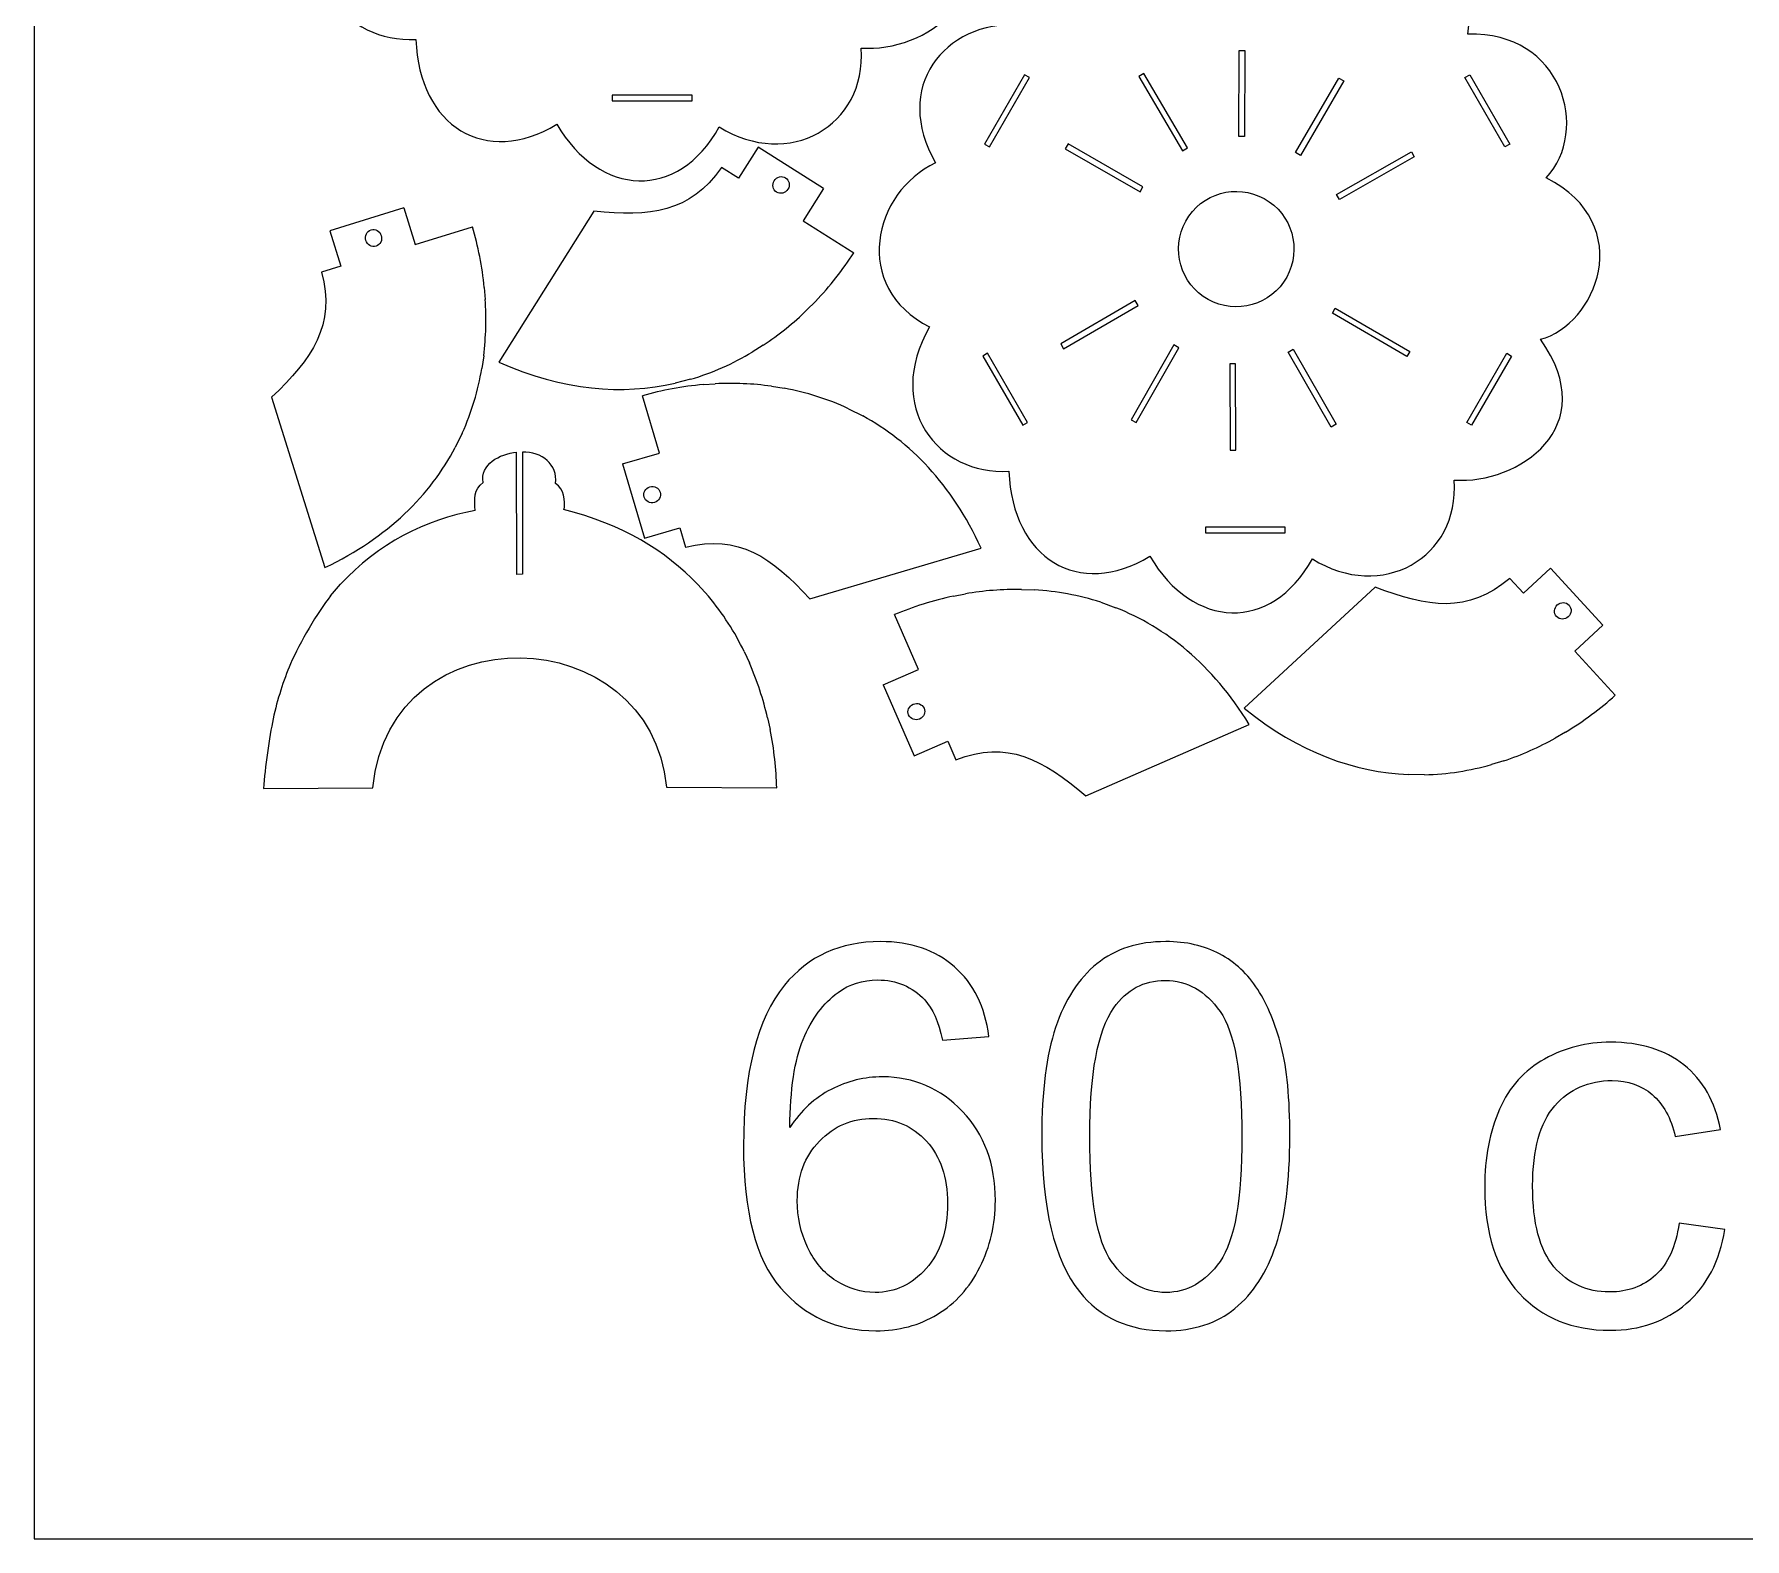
# Model space of a CAD drawing. Header units: millimetres. Extents: x -872 to 869, y -2161 to 2179.
# Drawn here: x -872 to -124, y 1113 to 1771 of the extents above; entities that cross this region are included whole.
import ezdxf

# ---------------------------------------------------------------- set-up
doc = ezdxf.new("R2010")
doc.units = ezdxf.units.MM
doc.header["$MEASUREMENT"] = 0
doc.layers.add('Layer 1', color=7, linetype='Continuous')

msp = doc.modelspace()

# ---------------------------------------------------------------- linework, layer by layer
at = {"layer": 'Layer 1', "color": 250, "lineweight": 18}
msp.add_lwpolyline([(-872.4922, 1112.7839), (685.3746, 1112.7839), (685.3746, 2178.9405), (-872.4922, 2178.9405), (-872.4922, 1112.7839)], close=True, dxfattribs=at)
at = {"layer": 'Layer 1', "color": 240, "lineweight": 13}
for points, knots in [([(-504.6566, 1960.2996), (-463.191, 1961.7059), (-450.9378, 1918.1851), (-470.2688, 1897.5082), (-470.2688, 1897.5082), (-429.9522, 1876.7682), (-448.8539, 1832.8735), (-472.7743, 1826.8217), (-472.7743, 1826.8217), (-445.371, 1788.2449), (-482.4711, 1763.3928), (-510.5563, 1765.183), (-510.5563, 1765.183), (-508.1959, 1730.9808), (-542.3519, 1711.7895), (-572.6352, 1730.7028), (-572.6352, 1730.7028), (-590.6705, 1698.2476), (-624.9814, 1699.8976), (-643.755, 1731.8501), (-643.755, 1731.8501), (-674.8536, 1713.1008), (-704.0176, 1730.7453), (-705.4317, 1769.0235), (-705.4317, 1769.0235), (-736.4352, 1767.2064), (-760.2244, 1797.1349), (-740.2064, 1832.2301), (-740.2064, 1832.2301), (-774.4473, 1849.663), (-764.9768, 1891.1982), (-737.5873, 1903.985), (-737.5873, 1903.985), (-756.4603, 1936.9483), (-734.2928, 1965.9206), (-700.6498, 1964.6085), (-700.6498, 1964.6085), (-702.071, 1998.9966), (-666.7469, 2024.0052), (-637.3856, 2000.715), (-637.3856, 2000.715), (-617.0702, 2034.1922), (-577.4238, 2028.3136), (-565.6865, 1998.5087), (-565.6865, 1998.5087), (-530.3936, 2022.1354), (-499.3579, 1988.7952), (-504.6566, 1960.2996)], [0, 0, 0, 0, 0.07692308, 0.07692308, 0.07692308, 0.07692308, 0.15384615, 0.15384615, 0.15384615, 0.15384615, 0.23076923, 0.23076923, 0.23076923, 0.23076923, 0.30769231, 0.30769231, 0.30769231, 0.30769231, 0.38461538, 0.38461538, 0.38461538, 0.38461538, 0.46153846, 0.46153846, 0.46153846, 0.46153846, 0.53846154, 0.53846154, 0.53846154, 0.53846154, 0.61538462, 0.61538462, 0.61538462, 0.61538462, 0.69230769, 0.69230769, 0.69230769, 0.69230769, 0.76923077, 0.76923077, 0.76923077, 0.76923077, 0.84615385, 0.84615385, 0.84615385, 0.84615385, 1, 1, 1, 1]), ([(-245.0933, 1771.2394), (-203.6277, 1772.6457), (-191.3745, 1729.1249), (-210.7055, 1708.448), (-210.7055, 1708.448), (-170.3889, 1687.708), (-189.2906, 1643.8133), (-213.211, 1637.7615), (-213.211, 1637.7615), (-185.8077, 1599.1847), (-222.9078, 1574.3326), (-250.993, 1576.1228), (-250.993, 1576.1228), (-248.6326, 1541.9206), (-282.7886, 1522.7293), (-313.0719, 1541.6426), (-313.0719, 1541.6426), (-331.1072, 1509.1874), (-365.4181, 1510.8374), (-384.1917, 1542.7899), (-384.1917, 1542.7899), (-415.2903, 1524.0406), (-444.4543, 1541.6851), (-445.8684, 1579.9633), (-445.8684, 1579.9633), (-476.8719, 1578.1462), (-500.6611, 1608.0747), (-480.6431, 1643.1699), (-480.6431, 1643.1699), (-514.884, 1660.6028), (-505.4135, 1702.138), (-478.024, 1714.9248), (-478.024, 1714.9248), (-496.897, 1747.8881), (-474.7295, 1776.8604), (-441.0865, 1775.5483), (-441.0865, 1775.5483), (-442.5077, 1809.9364), (-407.1836, 1834.945), (-377.8223, 1811.6548), (-377.8223, 1811.6548), (-357.5069, 1845.132), (-317.8605, 1839.2534), (-306.1232, 1809.4485), (-306.1232, 1809.4485), (-270.8303, 1833.0752), (-239.7946, 1799.735), (-245.0933, 1771.2394)], [0, 0, 0, 0, 0.07692308, 0.07692308, 0.07692308, 0.07692308, 0.15384615, 0.15384615, 0.15384615, 0.15384615, 0.23076923, 0.23076923, 0.23076923, 0.23076923, 0.30769231, 0.30769231, 0.30769231, 0.30769231, 0.38461538, 0.38461538, 0.38461538, 0.38461538, 0.46153846, 0.46153846, 0.46153846, 0.46153846, 0.53846154, 0.53846154, 0.53846154, 0.53846154, 0.61538462, 0.61538462, 0.61538462, 0.61538462, 0.69230769, 0.69230769, 0.69230769, 0.69230769, 0.76923077, 0.76923077, 0.76923077, 0.76923077, 0.84615385, 0.84615385, 0.84615385, 0.84615385, 1, 1, 1, 1]), ([(-345.2803, 1726.4911), (-345.2803, 1726.4911), (-342.7639, 1726.48), (-342.7639, 1726.48), (-342.7639, 1726.48), (-342.7639, 1726.48), (-342.5803, 1764.2032), (-342.5803, 1764.2032), (-342.5803, 1764.2032), (-342.5803, 1764.2032), (-345.0964, 1764.2133), (-345.0964, 1764.2133), (-345.0964, 1764.2133), (-345.0964, 1764.2133), (-345.2803, 1726.4911), (-345.2803, 1726.4911)], [0, 0, 0, 0, 0.2, 0.2, 0.2, 0.2, 0.4, 0.4, 0.4, 0.4, 0.6, 0.6, 0.6, 0.6, 1, 1, 1, 1]), ([(-436.9077, 1752.2598), (-436.9077, 1752.2598), (-454.3993, 1721.9613), (-454.3993, 1721.9613), (-454.3993, 1721.9613), (-454.3993, 1721.9613), (-456.5629, 1723.2105), (-456.5629, 1723.2105), (-456.5629, 1723.2105), (-456.5629, 1723.2105), (-439.0721, 1753.5084), (-439.0721, 1753.5084), (-439.0721, 1753.5084), (-439.0721, 1753.5084), (-436.9077, 1752.2598), (-436.9077, 1752.2598)], [0, 0, 0, 0, 0.2, 0.2, 0.2, 0.2, 0.4, 0.4, 0.4, 0.4, 0.6, 0.6, 0.6, 0.6, 1, 1, 1, 1]), ([(-367.7677, 1721.4981), (-367.7677, 1721.4981), (-369.9414, 1720.2303), (-369.9414, 1720.2303), (-369.9414, 1720.2303), (-369.9414, 1720.2303), (-388.962, 1752.8077), (-388.962, 1752.8077), (-388.962, 1752.8077), (-388.962, 1752.8077), (-386.788, 1754.0745), (-386.788, 1754.0745), (-386.788, 1754.0745), (-386.788, 1754.0745), (-367.7677, 1721.4981), (-367.7677, 1721.4981)], [0, 0, 0, 0, 0.2, 0.2, 0.2, 0.2, 0.4, 0.4, 0.4, 0.4, 0.6, 0.6, 0.6, 0.6, 1, 1, 1, 1]), ([(-320.4885, 1719.5169), (-320.4885, 1719.5169), (-318.3148, 1718.2491), (-318.3148, 1718.2491), (-318.3148, 1718.2491), (-318.3148, 1718.2491), (-299.2942, 1750.8266), (-299.2942, 1750.8266), (-299.2942, 1750.8266), (-299.2942, 1750.8266), (-301.4681, 1752.0933), (-301.4681, 1752.0933), (-301.4681, 1752.0933), (-301.4681, 1752.0933), (-320.4885, 1719.5169), (-320.4885, 1719.5169)], [0, 0, 0, 0, 0.2, 0.2, 0.2, 0.2, 0.4, 0.4, 0.4, 0.4, 0.6, 0.6, 0.6, 0.6, 1, 1, 1, 1]), ([(-246.3244, 1752.2598), (-246.3244, 1752.2598), (-228.8328, 1721.9614), (-228.8328, 1721.9614), (-228.8328, 1721.9614), (-228.8328, 1721.9614), (-226.6693, 1723.2105), (-226.6693, 1723.2105), (-226.6693, 1723.2105), (-226.6693, 1723.2105), (-244.16, 1753.5085), (-244.16, 1753.5085), (-244.16, 1753.5085), (-244.16, 1753.5085), (-246.3244, 1752.2598), (-246.3244, 1752.2598)], [0, 0, 0, 0, 0.2, 0.2, 0.2, 0.2, 0.4, 0.4, 0.4, 0.4, 0.6, 0.6, 0.6, 0.6, 1, 1, 1, 1]), ([(-619.4652, 1744.5981), (-619.4652, 1744.5981), (-584.4802, 1744.5992), (-584.4802, 1744.5992), (-584.4802, 1744.5992), (-584.4802, 1744.5992), (-584.4802, 1742.1009), (-584.4802, 1742.1009), (-584.4802, 1742.1009), (-584.4802, 1742.1009), (-619.4644, 1742.0993), (-619.4644, 1742.0993), (-619.4644, 1742.0993), (-619.4644, 1742.0993), (-619.4652, 1744.5981), (-619.4652, 1744.5981)], [0, 0, 0, 0, 0.2, 0.2, 0.2, 0.2, 0.4, 0.4, 0.4, 0.4, 0.6, 0.6, 0.6, 0.6, 1, 1, 1, 1]), ([(-302.5053, 1701.0812), (-302.5053, 1701.0812), (-301.2567, 1698.8964), (-301.2567, 1698.8964), (-301.2567, 1698.8964), (-301.2567, 1698.8964), (-268.4956, 1717.599), (-268.4956, 1717.599), (-268.4956, 1717.599), (-268.4956, 1717.599), (-269.7449, 1719.783), (-269.7449, 1719.783), (-269.7449, 1719.783), (-269.7449, 1719.783), (-302.5053, 1701.0812), (-302.5053, 1701.0812)], [0, 0, 0, 0, 0.2, 0.2, 0.2, 0.2, 0.4, 0.4, 0.4, 0.4, 0.6, 0.6, 0.6, 0.6, 1, 1, 1, 1]), ([(-334.133, 1699.3144), (-346.3309, 1706.09), (-361.7109, 1701.6959), (-368.4872, 1689.4979), (-368.4872, 1689.4979), (-375.2621, 1677.3008), (-370.868, 1661.9205), (-358.6706, 1655.145), (-358.6706, 1655.145), (-346.4733, 1648.3686), (-331.0935, 1652.7639), (-324.3176, 1664.9608), (-324.3176, 1664.9608), (-317.5409, 1677.1578), (-321.9363, 1692.5391), (-334.133, 1699.3144)], [0, 0, 0, 0, 0.2, 0.2, 0.2, 0.2, 0.4, 0.4, 0.4, 0.4, 0.6, 0.6, 0.6, 0.6, 1, 1, 1, 1]), ([(-390.6416, 1654.7409), (-390.6416, 1654.7409), (-389.3738, 1652.5672), (-389.3738, 1652.5672), (-389.3738, 1652.5672), (-389.3738, 1652.5672), (-421.9512, 1633.5466), (-421.9512, 1633.5466), (-421.9512, 1633.5466), (-421.9512, 1633.5466), (-423.218, 1635.7206), (-423.218, 1635.7206), (-423.218, 1635.7206), (-423.218, 1635.7206), (-390.6416, 1654.7409), (-390.6416, 1654.7409)], [0, 0, 0, 0, 0.2, 0.2, 0.2, 0.2, 0.4, 0.4, 0.4, 0.4, 0.6, 0.6, 0.6, 0.6, 1, 1, 1, 1]), ([(-303.0488, 1651.378), (-303.0488, 1651.378), (-304.3166, 1649.2043), (-304.3166, 1649.2043), (-304.3166, 1649.2043), (-304.3166, 1649.2043), (-271.7392, 1630.1837), (-271.7392, 1630.1837), (-271.7392, 1630.1837), (-271.7392, 1630.1837), (-270.4724, 1632.3576), (-270.4724, 1632.3576), (-270.4724, 1632.3576), (-270.4724, 1632.3576), (-303.0488, 1651.378), (-303.0488, 1651.378)], [0, 0, 0, 0, 0.2, 0.2, 0.2, 0.2, 0.4, 0.4, 0.4, 0.4, 0.6, 0.6, 0.6, 0.6, 1, 1, 1, 1]), ([(-373.6466, 1635.3169), (-373.6466, 1635.3169), (-371.4618, 1634.0683), (-371.4618, 1634.0683), (-371.4618, 1634.0683), (-371.4618, 1634.0683), (-390.1644, 1601.3073), (-390.1644, 1601.3073), (-390.1644, 1601.3073), (-390.1644, 1601.3073), (-392.3485, 1602.5566), (-392.3485, 1602.5566), (-392.3485, 1602.5566), (-392.3485, 1602.5566), (-373.6466, 1635.3169), (-373.6466, 1635.3169)], [0, 0, 0, 0, 0.2, 0.2, 0.2, 0.2, 0.4, 0.4, 0.4, 0.4, 0.6, 0.6, 0.6, 0.6, 1, 1, 1, 1]), ([(-321.4274, 1633.3618), (-321.4274, 1633.3618), (-323.6122, 1632.1132), (-323.6122, 1632.1132), (-323.6122, 1632.1132), (-323.6122, 1632.1132), (-304.9096, 1599.3521), (-304.9096, 1599.3521), (-304.9096, 1599.3521), (-304.9096, 1599.3521), (-302.7256, 1600.6014), (-302.7256, 1600.6014), (-302.7256, 1600.6014), (-302.7256, 1600.6014), (-321.4274, 1633.3618), (-321.4274, 1633.3618)], [0, 0, 0, 0, 0.2, 0.2, 0.2, 0.2, 0.4, 0.4, 0.4, 0.4, 0.6, 0.6, 0.6, 0.6, 1, 1, 1, 1]), ([(-455.1935, 1631.6692), (-455.1935, 1631.6692), (-437.7001, 1601.3718), (-437.7001, 1601.3718), (-437.7001, 1601.3718), (-437.7001, 1601.3718), (-439.8637, 1600.1227), (-439.8637, 1600.1227), (-439.8637, 1600.1227), (-439.8637, 1600.1227), (-457.3571, 1630.4191), (-457.3571, 1630.4191), (-457.3571, 1630.4191), (-457.3571, 1630.4191), (-455.1935, 1631.6692), (-455.1935, 1631.6692)], [0, 0, 0, 0, 0.2, 0.2, 0.2, 0.2, 0.4, 0.4, 0.4, 0.4, 0.6, 0.6, 0.6, 0.6, 1, 1, 1, 1]), ([(-349.2166, 1626.9927), (-349.2166, 1626.9927), (-346.7002, 1627.0038), (-346.7002, 1627.0038), (-346.7002, 1627.0038), (-346.7002, 1627.0038), (-346.5166, 1589.2806), (-346.5166, 1589.2806), (-346.5166, 1589.2806), (-346.5166, 1589.2806), (-349.0327, 1589.2705), (-349.0327, 1589.2705), (-349.0327, 1589.2705), (-349.0327, 1589.2705), (-349.2166, 1626.9927), (-349.2166, 1626.9927)], [0, 0, 0, 0, 0.2, 0.2, 0.2, 0.2, 0.4, 0.4, 0.4, 0.4, 0.6, 0.6, 0.6, 0.6, 1, 1, 1, 1]), ([(-228.0386, 1631.6691), (-228.0386, 1631.6691), (-245.532, 1601.3717), (-245.532, 1601.3717), (-245.532, 1601.3717), (-245.532, 1601.3717), (-243.3685, 1600.1227), (-243.3685, 1600.1227), (-243.3685, 1600.1227), (-243.3685, 1600.1227), (-225.875, 1630.419), (-225.875, 1630.419), (-225.875, 1630.419), (-225.875, 1630.419), (-228.0386, 1631.6691), (-228.0386, 1631.6691)], [0, 0, 0, 0, 0.2, 0.2, 0.2, 0.2, 0.4, 0.4, 0.4, 0.4, 0.6, 0.6, 0.6, 0.6, 1, 1, 1, 1]), ([(-359.9019, 1555.5379), (-359.9019, 1555.5379), (-324.9169, 1555.539), (-324.9169, 1555.539), (-324.9169, 1555.539), (-324.9169, 1555.539), (-324.9169, 1553.0407), (-324.9169, 1553.0407), (-324.9169, 1553.0407), (-324.9169, 1553.0407), (-359.9011, 1553.0391), (-359.9011, 1553.0391), (-359.9011, 1553.0391), (-359.9011, 1553.0391), (-359.9019, 1555.5379), (-359.9019, 1555.5379)], [0, 0, 0, 0, 0.2, 0.2, 0.2, 0.2, 0.4, 0.4, 0.4, 0.4, 0.6, 0.6, 0.6, 0.6, 1, 1, 1, 1])]:
    msp.add_open_spline(points, degree=3, knots=knots, dxfattribs=at)
at = {"layer": 'Layer 1', "color": 6, "lineweight": 13}
msp.add_open_spline([(-387.2488, 1704.5361), (-387.2488, 1704.5361), (-388.4974, 1702.3513), (-388.4974, 1702.3513), (-388.4974, 1702.3513), (-388.4974, 1702.3513), (-421.2584, 1721.0539), (-421.2584, 1721.0539), (-421.2584, 1721.0539), (-421.2584, 1721.0539), (-420.0091, 1723.2379), (-420.0091, 1723.2379), (-420.0091, 1723.2379), (-420.0091, 1723.2379), (-387.2488, 1704.5361), (-387.2488, 1704.5361)], degree=3, knots=[0, 0, 0, 0, 0.2, 0.2, 0.2, 0.2, 0.4, 0.4, 0.4, 0.4, 0.6, 0.6, 0.6, 0.6, 1, 1, 1, 1], dxfattribs=at)
at = {"layer": 'Layer 1', "color": 240, "lineweight": 9}
for points, knots in [([(-555.6749, 1721.8274), (-555.6749, 1721.8274), (-564.2634, 1708.1989), (-564.2634, 1708.1989), (-564.2634, 1708.1989), (-564.2634, 1708.1989), (-571.7556, 1712.9205), (-571.7556, 1712.9205)], [0, 0, 0, 0, 0.33333333, 0.33333333, 0.33333333, 0.33333333, 1, 1, 1, 1]), ([(-571.7556, 1712.9205), (-585.3209, 1693.0747), (-603.1103, 1691.304), (-627.5973, 1693.8917), (-627.5973, 1693.8917), (-627.5973, 1693.8917), (-669.0915, 1627.7357), (-669.0915, 1627.7357), (-669.0915, 1627.7357), (-640.8692, 1615.1444), (-614.8643, 1613.3546), (-592.0282, 1618.5038)], [0, 0, 0, 0, 0.25, 0.25, 0.25, 0.25, 0.5, 0.5, 0.5, 0.5, 1, 1, 1, 1]), ([(-543.6301, 1708.4104), (-545.2808, 1709.4508), (-547.503, 1708.8938), (-548.5922, 1707.1653), (-548.5922, 1707.1653), (-549.6813, 1705.437), (-549.2259, 1703.1923), (-547.5745, 1702.1515), (-547.5745, 1702.1515), (-545.9222, 1701.1103), (-543.7014, 1701.6682), (-542.6121, 1703.3966), (-542.6121, 1703.3966), (-541.5229, 1705.1252), (-541.9785, 1707.3697), (-543.6301, 1708.4104)], [0, 0, 0, 0, 0.2, 0.2, 0.2, 0.2, 0.4, 0.4, 0.4, 0.4, 0.6, 0.6, 0.6, 0.6, 1, 1, 1, 1]), ([(-527.0223, 1703.7705), (-527.0223, 1703.7705), (-535.9618, 1689.5855), (-535.9618, 1689.5855), (-535.9618, 1689.5855), (-535.9618, 1689.5855), (-513.7804, 1675.6068), (-513.7804, 1675.6068)], [0, 0, 0, 0, 0.33333333, 0.33333333, 0.33333333, 0.33333333, 1, 1, 1, 1]), ([(-710.7394, 1695.2248), (-710.7394, 1695.2248), (-705.7714, 1679.2108), (-705.7714, 1679.2108), (-705.7714, 1679.2108), (-705.7714, 1679.2108), (-680.73, 1686.9795), (-680.73, 1686.9795)], [0, 0, 0, 0, 0.33333333, 0.33333333, 0.33333333, 0.33333333, 1, 1, 1, 1]), ([(-743.0862, 1685.1897), (-743.0862, 1685.1897), (-738.313, 1669.8041), (-738.313, 1669.8041), (-738.313, 1669.8041), (-738.313, 1669.8041), (-746.7711, 1667.1801), (-746.7711, 1667.1801)], [0, 0, 0, 0, 0.33333333, 0.33333333, 0.33333333, 0.33333333, 1, 1, 1, 1]), ([(-725.0611, 1685.6208), (-726.9247, 1685.0427), (-727.946, 1682.992), (-727.3405, 1681.0407), (-727.3405, 1681.0407), (-726.7351, 1679.0896), (-724.7334, 1677.9766), (-722.869, 1678.5549), (-722.869, 1678.5549), (-721.0037, 1679.1336), (-719.984, 1681.1839), (-720.5893, 1683.1351), (-720.5893, 1683.1351), (-721.1948, 1685.0865), (-723.1967, 1686.1993), (-725.0611, 1685.6208)], [0, 0, 0, 0, 0.2, 0.2, 0.2, 0.2, 0.4, 0.4, 0.4, 0.4, 0.6, 0.6, 0.6, 0.6, 1, 1, 1, 1]), ([(-746.7711, 1667.1801), (-740.5085, 1643.9712), (-750.7269, 1629.3021), (-768.611, 1612.3767), (-768.611, 1612.3767), (-768.611, 1612.3767), (-745.3125, 1537.841), (-745.3125, 1537.841), (-745.3125, 1537.841), (-717.3987, 1551.102), (-699.1342, 1569.6997), (-688.2025, 1590.3999)], [0, 0, 0, 0, 0.25, 0.25, 0.25, 0.25, 0.5, 0.5, 0.5, 0.5, 1, 1, 1, 1]), ([(-614.9731, 1583.1841), (-614.9731, 1583.1841), (-598.8892, 1587.9207), (-598.8892, 1587.9207), (-598.8892, 1587.9207), (-598.8892, 1587.9207), (-606.296, 1613.0714), (-606.296, 1613.0714)], [0, 0, 0, 0, 0.33333333, 0.33333333, 0.33333333, 0.33333333, 1, 1, 1, 1]), ([(-587.451, 1546.7517), (-564.1542, 1552.6789), (-549.634, 1542.2501), (-532.9683, 1524.1237), (-532.9683, 1524.1237), (-532.9683, 1524.1237), (-458.1044, 1546.3449), (-458.1044, 1546.3449), (-458.1044, 1546.3449), (-470.9614, 1574.447), (-489.2937, 1592.9778), (-509.8341, 1604.2069)], [0, 0, 0, 0, 0.25, 0.25, 0.25, 0.25, 0.5, 0.5, 0.5, 0.5, 1, 1, 1, 1]), ([(-679.4475, 1562.8217), (-679.9627, 1567.5079), (-680.0636, 1572.3294), (-676.0687, 1575.0194), (-676.0687, 1575.0194), (-677.296, 1583.0895), (-668.8707, 1587.5898), (-661.3547, 1588.3856)], [0, 0, 0, 0, 0.33333333, 0.33333333, 0.33333333, 0.33333333, 1, 1, 1, 1]), ([(-658.8535, 1588.3038), (-658.8535, 1588.3038), (-658.7311, 1534.9532), (-658.7311, 1534.9532), (-658.7311, 1534.9532), (-658.7311, 1534.9532), (-661.231, 1534.8482), (-661.231, 1534.8482), (-661.231, 1534.8482), (-661.231, 1534.8482), (-661.3546, 1588.3846), (-661.3546, 1588.3846)], [0, 0, 0, 0, 0.25, 0.25, 0.25, 0.25, 0.5, 0.5, 0.5, 0.5, 1, 1, 1, 1]), ([(-640.4792, 1563.1415), (-640.2181, 1567.3664), (-640.3879, 1572.0038), (-644.2792, 1574.6698), (-644.2792, 1574.6698), (-643.284, 1582.8973), (-650.3586, 1588.8013), (-658.8535, 1588.3038)], [0, 0, 0, 0, 0.33333333, 0.33333333, 0.33333333, 0.33333333, 1, 1, 1, 1]), ([(-605.5767, 1568.7254), (-605.0255, 1566.8536), (-602.9898, 1565.8029), (-601.0299, 1566.3802), (-601.0299, 1566.3802), (-599.0703, 1566.9573), (-597.9285, 1568.9428), (-598.4799, 1570.8153), (-598.4799, 1570.8153), (-599.0316, 1572.6888), (-601.067, 1573.7379), (-603.0268, 1573.1608), (-603.0268, 1573.1608), (-604.9867, 1572.5835), (-606.1282, 1570.598), (-605.5767, 1568.7254)], [0, 0, 0, 0, 0.2, 0.2, 0.2, 0.2, 0.4, 0.4, 0.4, 0.4, 0.6, 0.6, 0.6, 0.6, 1, 1, 1, 1]), ([(-605.4056, 1550.6959), (-605.4056, 1550.6959), (-589.9528, 1555.2468), (-589.9528, 1555.2468), (-589.9528, 1555.2468), (-589.9528, 1555.2468), (-587.451, 1546.7517), (-587.451, 1546.7517)], [0, 0, 0, 0, 0.33333333, 0.33333333, 0.33333333, 0.33333333, 1, 1, 1, 1]), ([(-208.8771, 1537.5196), (-208.8771, 1537.5196), (-220.7247, 1526.6048), (-220.7247, 1526.6048), (-220.7247, 1526.6048), (-220.7247, 1526.6048), (-226.725, 1533.118), (-226.725, 1533.118)], [0, 0, 0, 0, 0.33333333, 0.33333333, 0.33333333, 0.33333333, 1, 1, 1, 1]), ([(-226.725, 1533.118), (-244.9995, 1517.5002), (-262.6346, 1520.4335), (-285.5976, 1529.3221), (-285.5976, 1529.3221), (-285.5976, 1529.3221), (-342.919, 1476.2876), (-342.919, 1476.2876), (-342.919, 1476.2876), (-318.9608, 1456.7674), (-294.3241, 1448.2529), (-270.9356, 1447.264)], [0, 0, 0, 0, 0.25, 0.25, 0.25, 0.25, 0.5, 0.5, 0.5, 0.5, 1, 1, 1, 1]), ([(-742.755, 1525.4889), (-748.6259, 1518.2754), (-756.0339, 1505.011), (-760.3684, 1495.7159), (-760.3684, 1495.7159), (-763.4506, 1488.3133), (-766.0091, 1480.2894), (-767.9607, 1471.6358)], [0, 0, 0, 0, 0.33333333, 0.33333333, 0.33333333, 0.33333333, 1, 1, 1, 1]), ([(-469.1165, 1453.7453), (-446.7233, 1462.4871), (-431.0328, 1453.9193), (-412.2684, 1437.9754), (-412.2684, 1437.9754), (-412.2684, 1437.9754), (-340.6978, 1469.2172), (-340.6978, 1469.2172), (-340.6978, 1469.2172), (-356.9069, 1495.5288), (-377.375, 1511.6694), (-399.1383, 1520.2926)], [0, 0, 0, 0, 0.25, 0.25, 0.25, 0.25, 0.5, 0.5, 0.5, 0.5, 1, 1, 1, 1]), ([(-200.7512, 1521.4242), (-202.0732, 1522.8593), (-204.3638, 1522.9016), (-205.8664, 1521.5172), (-205.8664, 1521.5172), (-207.3688, 1520.133), (-207.5149, 1517.8473), (-206.1924, 1516.4116), (-206.1924, 1516.4116), (-204.8691, 1514.9752), (-202.5796, 1514.9342), (-201.077, 1516.3184), (-201.077, 1516.3184), (-199.5744, 1517.7028), (-199.4285, 1519.9885), (-200.7512, 1521.4242)], [0, 0, 0, 0, 0.2, 0.2, 0.2, 0.2, 0.4, 0.4, 0.4, 0.4, 0.6, 0.6, 0.6, 0.6, 1, 1, 1, 1]), ([(-767.9609, 1471.636), (-769.4978, 1463.6724), (-771.5866, 1450.1889), (-772.0664, 1441.2047), (-772.0664, 1441.2047), (-772.0664, 1441.2047), (-724.3572, 1441.4767), (-724.3572, 1441.4767), (-724.3572, 1441.4767), (-716.4475, 1519.481), (-602.5437, 1515.0837), (-595.8213, 1441.6977), (-595.8213, 1441.6977), (-595.8213, 1441.6977), (-547.5067, 1441.4879), (-547.5067, 1441.4879)], [0, 0, 0, 0, 0.2, 0.2, 0.2, 0.2, 0.4, 0.4, 0.4, 0.4, 0.6, 0.6, 0.6, 0.6, 1, 1, 1, 1]), ([(-500.9021, 1486.5242), (-500.9021, 1486.5242), (-485.5211, 1493.1991), (-485.5211, 1493.1991), (-485.5211, 1493.1991), (-485.5211, 1493.1991), (-495.9588, 1517.2506), (-495.9588, 1517.2506)], [0, 0, 0, 0, 0.33333333, 0.33333333, 0.33333333, 0.33333333, 1, 1, 1, 1]), ([(-185.9299, 1512.6109), (-185.9299, 1512.6109), (-198.2615, 1501.2504), (-198.2615, 1501.2504), (-198.2615, 1501.2504), (-198.2615, 1501.2504), (-180.4969, 1481.9673), (-180.4969, 1481.9673)], [0, 0, 0, 0, 0.33333333, 0.33333333, 0.33333333, 0.33333333, 1, 1, 1, 1]), ([(-489.8021, 1473.3282), (-489.0254, 1471.5382), (-486.876, 1470.7453), (-485.0018, 1471.5587), (-485.0018, 1471.5587), (-483.1279, 1472.3721), (-482.2384, 1474.4827), (-483.0155, 1476.2734), (-483.0155, 1476.2734), (-483.793, 1478.0649), (-485.9417, 1478.8563), (-487.8159, 1478.043), (-487.8159, 1478.043), (-489.69, 1477.2296), (-490.5793, 1475.1189), (-489.8021, 1473.3282)], [0, 0, 0, 0, 0.2, 0.2, 0.2, 0.2, 0.4, 0.4, 0.4, 0.4, 0.6, 0.6, 0.6, 0.6, 1, 1, 1, 1]), ([(-487.4194, 1455.456), (-487.4194, 1455.456), (-472.642, 1461.8691), (-472.642, 1461.8691), (-472.642, 1461.8691), (-472.642, 1461.8691), (-469.1165, 1453.7453), (-469.1165, 1453.7453)], [0, 0, 0, 0, 0.33333333, 0.33333333, 0.33333333, 0.33333333, 1, 1, 1, 1])]:
    msp.add_open_spline(points, degree=3, knots=knots, dxfattribs=at)
for points in [[(-527.0223, 1703.7705), (-527.0223, 1703.7705), (-555.6749, 1721.8274), (-555.6749, 1721.8274)], [(-710.7394, 1695.2248), (-710.7394, 1695.2248), (-743.0862, 1685.1897), (-743.0862, 1685.1897)], [(-675.488, 1660.376), (-676.4075, 1669.5787), (-678.2162, 1678.5312), (-680.7307, 1686.9793)], [(-530.5887, 1654.3299), (-524.1933, 1661.0107), (-518.5661, 1668.2047), (-513.781, 1675.6071)], [(-675.7773, 1630.542), (-674.7562, 1638.7944), (-674.5578, 1647.0603), (-675.0646, 1655.1722)], [(-675.488, 1660.376), (-675.488, 1660.376), (-675.0655, 1655.1721), (-675.0655, 1655.1721)], [(-553.4474, 1635.1562), (-546.5127, 1639.7448), (-540.1025, 1644.9671), (-534.2678, 1650.6254)], [(-530.5887, 1654.3299), (-530.5887, 1654.3299), (-534.2685, 1650.626), (-534.2685, 1650.626)], [(-585.2537, 1620.2586), (-575.6028, 1623.0881), (-566.5663, 1627.1548), (-558.2281, 1632.146)], [(-553.4474, 1635.1562), (-553.4474, 1635.1562), (-558.2281, 1632.146), (-558.2281, 1632.146)], [(-685.1322, 1596.6884), (-681.0088, 1605.8614), (-678.2249, 1615.3717), (-676.5975, 1624.9524)], [(-675.7773, 1630.542), (-675.7773, 1630.542), (-676.5975, 1624.9524), (-676.5975, 1624.9524)], [(-579.6196, 1617.9292), (-588.8346, 1617.1426), (-597.8122, 1615.4632), (-606.2957, 1613.0707)], [(-585.2537, 1620.2586), (-585.2537, 1620.2586), (-592.0285, 1618.5034), (-592.0285, 1618.5034)], [(-579.6196, 1617.9292), (-579.6196, 1617.9292), (-574.4101, 1618.2767), (-574.4101, 1618.2767)], [(-549.7929, 1617.2097), (-558.0297, 1618.3497), (-566.2919, 1618.6674), (-574.4103, 1618.2776)], [(-549.7929, 1617.2097), (-549.7929, 1617.2097), (-544.2157, 1616.309), (-544.2157, 1616.309)], [(-516.0777, 1607.3675), (-525.1903, 1611.6228), (-534.6595, 1614.5436), (-544.2157, 1616.309)], [(-516.0777, 1607.3675), (-516.0777, 1607.3675), (-509.8337, 1604.207), (-509.8337, 1604.207)], [(-685.1322, 1596.6884), (-685.1322, 1596.6884), (-688.2024, 1590.3994), (-688.2024, 1590.3994)], [(-614.9731, 1583.1841), (-614.9731, 1583.1841), (-605.4056, 1550.6959), (-605.4056, 1550.6959)], [(-679.4475, 1562.8217), (-701.2362, 1558.9323), (-722.0307, 1548.3092), (-738.4015, 1530.5204)], [(-582.0803, 1530.4862), (-596.0246, 1545.0469), (-615.0827, 1556.8956), (-640.7955, 1563.2202)], [(-185.9299, 1512.6109), (-185.9299, 1512.6109), (-208.8771, 1537.5196), (-208.8771, 1537.5196)], [(-742.755, 1525.4889), (-742.755, 1525.4889), (-738.4015, 1530.5204), (-738.4015, 1530.5204)], [(-582.0807, 1530.4864), (-582.0807, 1530.4864), (-577.4145, 1525.2925), (-577.4145, 1525.2925)], [(-440.3909, 1528.2926), (-448.7054, 1528.413), (-456.944, 1527.7142), (-464.9532, 1526.331)], [(-440.3909, 1528.2926), (-440.3909, 1528.2926), (-434.7453, 1528.0833), (-434.7453, 1528.0833)], [(-405.7226, 1522.663), (-415.2886, 1525.7676), (-425.0446, 1527.5041), (-434.7453, 1528.0833)], [(-561.7495, 1501.1004), (-565.863, 1509.5268), (-571.0214, 1517.7086), (-577.4148, 1525.2933)], [(-470.0804, 1525.3459), (-479.1292, 1523.4342), (-487.8328, 1520.6656), (-495.9585, 1517.25)], [(-470.0804, 1525.3459), (-470.0804, 1525.3459), (-464.9529, 1526.3301), (-464.9529, 1526.3301)], [(-405.7226, 1522.663), (-405.7226, 1522.663), (-399.1379, 1520.2927), (-399.1379, 1520.2927)], [(-561.7499, 1501.1006), (-561.7499, 1501.1006), (-559.4753, 1496.1799), (-559.4753, 1496.1799)], [(-551.5227, 1472.1123), (-553.3979, 1480.0947), (-555.996, 1488.2145), (-559.4753, 1496.1795)], [(-500.9021, 1486.5242), (-500.9021, 1486.5242), (-487.4194, 1455.456), (-487.4194, 1455.456)], [(-202.2755, 1465.8143), (-194.3582, 1470.5946), (-187.0486, 1476.0706), (-180.4974, 1481.9678)], [(-551.5233, 1472.1124), (-551.5233, 1472.1124), (-550.3258, 1467.031), (-550.3258, 1467.031)], [(-547.5065, 1441.4881), (-547.7678, 1449.4366), (-548.6712, 1458.4006), (-550.3256, 1467.031)], [(-229.3459, 1453.2707), (-221.454, 1455.8904), (-213.9031, 1459.2589), (-206.7938, 1463.1984)], [(-202.2755, 1465.8143), (-202.2755, 1465.8143), (-206.7944, 1463.1991), (-206.7944, 1463.1991)], [(-229.3459, 1453.2707), (-229.3459, 1453.2707), (-234.7465, 1451.6124), (-234.7465, 1451.6124)], [(-263.9379, 1447.19), (-263.9379, 1447.19), (-270.9359, 1447.2637), (-270.9359, 1447.2637)], [(-263.9379, 1447.19), (-253.883, 1447.4028), (-244.0984, 1448.9702), (-234.7465, 1451.6124)]]:
    msp.add_open_spline(points, degree=3, dxfattribs=at)
at = {"layer": 'Layer 1', "color": 250}
for points, knots in [([(-454.6265, 1332.668), (-454.6265, 1332.668), (-474.899, 1331.0369), (-474.899, 1331.0369), (-474.899, 1331.0369), (-476.7244, 1339.076), (-479.3264, 1344.9403), (-482.7051, 1348.5909), (-482.7051, 1348.5909), (-488.2587, 1354.4552), (-495.1327, 1357.3679), (-503.2884, 1357.3679), (-503.2884, 1357.3679), (-509.8517, 1357.3679), (-515.6771, 1355.5426), (-520.687, 1351.892), (-520.687, 1351.892), (-527.1338, 1347.1928), (-532.1825, 1340.3576), (-535.9497, 1331.3476), (-535.9497, 1331.3476), (-539.6779, 1322.2987), (-541.6198, 1309.4439), (-541.7751, 1292.7832), (-541.7751, 1292.7832), (-536.8429, 1300.2786), (-530.7844, 1305.871), (-523.6386, 1309.4828), (-523.6386, 1309.4828), (-516.4927, 1313.1334), (-509.0361, 1314.9587), (-501.1912, 1314.9587), (-501.1912, 1314.9587), (-487.5208, 1314.9587), (-475.87, 1309.91), (-466.2386, 1299.8514), (-466.2386, 1299.8514), (-456.646, 1289.7928), (-451.8303, 1276.8215), (-451.8303, 1260.8598), (-451.8303, 1260.8598), (-451.8303, 1250.374), (-454.0828, 1240.6649), (-458.5878, 1231.6549), (-458.5878, 1231.6549), (-463.1317, 1222.6449), (-469.3066, 1215.7709), (-477.2292, 1210.994), (-477.2292, 1210.994), (-485.113, 1206.2171), (-494.0842, 1203.8093), (-504.1039, 1203.8093), (-504.1039, 1203.8093), (-521.153, 1203.8093), (-535.0953, 1210.1008), (-545.8917, 1222.6449), (-545.8917, 1222.6449), (-556.6494, 1235.189), (-562.0476, 1255.8887), (-562.0476, 1284.7052), (-562.0476, 1284.7052), (-562.0476, 1316.9393), (-556.0668, 1340.3964), (-544.1441, 1355.0377), (-544.1441, 1355.0377), (-533.736, 1367.776), (-519.7161, 1374.1452), (-502.0456, 1374.1452), (-502.0456, 1374.1452), (-488.9189, 1374.1452), (-478.1225, 1370.4557), (-469.7338, 1363.1157), (-469.7338, 1363.1157), (-461.3452, 1355.7756), (-456.2965, 1345.6393), (-454.6265, 1332.668)], [0, 0, 0, 0, 0.05, 0.05, 0.05, 0.05, 0.1, 0.1, 0.1, 0.1, 0.15, 0.15, 0.15, 0.15, 0.2, 0.2, 0.2, 0.2, 0.25, 0.25, 0.25, 0.25, 0.3, 0.3, 0.3, 0.3, 0.35, 0.35, 0.35, 0.35, 0.4, 0.4, 0.4, 0.4, 0.45, 0.45, 0.45, 0.45, 0.5, 0.5, 0.5, 0.5, 0.55, 0.55, 0.55, 0.55, 0.6, 0.6, 0.6, 0.6, 0.65, 0.65, 0.65, 0.65, 0.7, 0.7, 0.7, 0.7, 0.75, 0.75, 0.75, 0.75, 0.8, 0.8, 0.8, 0.8, 0.85, 0.85, 0.85, 0.85, 0.9, 0.9, 0.9, 0.9, 1, 1, 1, 1]), ([(-431.519, 1288.9384), (-431.519, 1308.6284), (-429.4995, 1324.5512), (-425.4605, 1336.5905), (-425.4605, 1336.5905), (-421.3827, 1348.6686), (-415.3631, 1357.9504), (-407.3628, 1364.4361), (-407.3628, 1364.4361), (-399.4014, 1370.9217), (-389.3428, 1374.1452), (-377.2259, 1374.1452), (-377.2259, 1374.1452), (-368.2935, 1374.1452), (-360.4486, 1372.3587), (-353.6522, 1368.7469), (-353.6522, 1368.7469), (-346.8947, 1365.1351), (-341.3023, 1359.9311), (-336.9526, 1353.1347), (-336.9526, 1353.1347), (-332.603, 1346.3772), (-329.1854, 1338.1051), (-326.6999, 1328.3572), (-326.6999, 1328.3572), (-324.1755, 1318.6093), (-322.9328, 1305.4438), (-322.9328, 1288.9384), (-322.9328, 1288.9384), (-322.9328, 1269.3649), (-324.9522, 1253.5197), (-328.9524, 1241.4805), (-328.9524, 1241.4805), (-332.9525, 1229.4024), (-338.9721, 1220.1205), (-346.9724, 1213.596), (-346.9724, 1213.596), (-354.9338, 1207.0715), (-365.0313, 1203.8093), (-377.2259, 1203.8093), (-377.2259, 1203.8093), (-393.2652, 1203.8093), (-405.887, 1209.5182), (-415.0524, 1220.9749), (-415.0524, 1220.9749), (-426.043, 1234.956), (-431.519, 1257.5975), (-431.519, 1288.9384)], [0, 0, 0, 0, 0.07692308, 0.07692308, 0.07692308, 0.07692308, 0.15384615, 0.15384615, 0.15384615, 0.15384615, 0.23076923, 0.23076923, 0.23076923, 0.23076923, 0.30769231, 0.30769231, 0.30769231, 0.30769231, 0.38461538, 0.38461538, 0.38461538, 0.38461538, 0.46153846, 0.46153846, 0.46153846, 0.46153846, 0.53846154, 0.53846154, 0.53846154, 0.53846154, 0.61538462, 0.61538462, 0.61538462, 0.61538462, 0.69230769, 0.69230769, 0.69230769, 0.69230769, 0.76923077, 0.76923077, 0.76923077, 0.76923077, 0.84615385, 0.84615385, 0.84615385, 0.84615385, 1, 1, 1, 1]), ([(-410.5474, 1288.8607), (-410.5474, 1261.4035), (-407.3628, 1243.1504), (-400.9548, 1234.1404), (-400.9548, 1234.1404), (-394.5468, 1225.0916), (-386.6242, 1220.5866), (-377.2259, 1220.5866), (-377.2259, 1220.5866), (-367.8275, 1220.5866), (-359.9049, 1225.1304), (-353.4969, 1234.1792), (-353.4969, 1234.1792), (-347.0889, 1243.2669), (-343.9043, 1261.4811), (-343.9043, 1288.8607), (-343.9043, 1288.8607), (-343.9043, 1316.318), (-347.0889, 1334.571), (-353.4969, 1343.581), (-353.4969, 1343.581), (-359.866, 1352.6299), (-367.8663, 1357.1349), (-377.4589, 1357.1349), (-377.4589, 1357.1349), (-386.8573, 1357.1349), (-394.3915, 1353.1347), (-400.0227, 1345.1733), (-400.0227, 1345.1733), (-407.0521, 1335.037), (-410.5474, 1316.2403), (-410.5474, 1288.8607)], [0, 0, 0, 0, 0.11111111, 0.11111111, 0.11111111, 0.11111111, 0.22222222, 0.22222222, 0.22222222, 0.22222222, 0.33333333, 0.33333333, 0.33333333, 0.33333333, 0.44444444, 0.44444444, 0.44444444, 0.44444444, 0.55555556, 0.55555556, 0.55555556, 0.55555556, 0.66666667, 0.66666667, 0.66666667, 0.66666667, 0.77777778, 0.77777778, 0.77777778, 0.77777778, 1, 1, 1, 1]), ([(-152.5969, 1250.8788), (-152.5969, 1250.8788), (-132.5574, 1248.0826), (-132.5574, 1248.0826), (-132.5574, 1248.0826), (-134.771, 1234.2958), (-140.3634, 1223.5381), (-149.4123, 1215.732), (-149.4123, 1215.732), (-158.4611, 1207.9259), (-169.6072, 1204.0423), (-182.7726, 1204.0423), (-182.7726, 1204.0423), (-199.2781, 1204.0423), (-212.5601, 1209.4405), (-222.5798, 1220.237), (-222.5798, 1220.237), (-232.6384, 1231.0335), (-237.6483, 1246.4903), (-237.6483, 1266.6075), (-237.6483, 1266.6075), (-237.6483, 1279.6565), (-235.4735, 1291.0355), (-231.1626, 1300.8223), (-231.1626, 1300.8223), (-226.8518, 1310.5702), (-220.2885, 1317.9102), (-211.4338, 1322.7648), (-211.4338, 1322.7648), (-202.618, 1327.6581), (-193.0254, 1330.1048), (-182.6173, 1330.1048), (-182.6173, 1330.1048), (-169.5295, 1330.1048), (-158.7718, 1326.8037), (-150.4609, 1320.1627), (-150.4609, 1320.1627), (-142.1111, 1313.5217), (-136.7517, 1304.0845), (-134.4215, 1291.8899), (-134.4215, 1291.8899), (-134.4215, 1291.8899), (-154.228, 1288.8607), (-154.228, 1288.8607), (-154.228, 1288.8607), (-156.131, 1296.9775), (-159.4709, 1303.0748), (-164.3254, 1307.1914), (-164.3254, 1307.1914), (-169.1411, 1311.2692), (-174.9666, 1313.3276), (-181.8017, 1313.3276), (-181.8017, 1313.3276), (-192.1322, 1313.3276), (-200.5208, 1309.6381), (-207.0065, 1302.2592), (-207.0065, 1302.2592), (-213.4533, 1294.8415), (-216.6767, 1283.1906), (-216.6767, 1267.1901), (-216.6767, 1267.1901), (-216.6767, 1250.9565), (-213.5698, 1239.1891), (-207.356, 1231.8491), (-207.356, 1231.8491), (-201.1034, 1224.509), (-192.9866, 1220.8196), (-183.0057, 1220.8196), (-183.0057, 1220.8196), (-174.9277, 1220.8196), (-168.209, 1223.2663), (-162.8496, 1228.1985), (-162.8496, 1228.1985), (-157.4514, 1233.0918), (-154.0338, 1240.6649), (-152.5969, 1250.8788)], [0, 0, 0, 0, 0.05, 0.05, 0.05, 0.05, 0.1, 0.1, 0.1, 0.1, 0.15, 0.15, 0.15, 0.15, 0.2, 0.2, 0.2, 0.2, 0.25, 0.25, 0.25, 0.25, 0.3, 0.3, 0.3, 0.3, 0.35, 0.35, 0.35, 0.35, 0.4, 0.4, 0.4, 0.4, 0.45, 0.45, 0.45, 0.45, 0.5, 0.5, 0.5, 0.5, 0.55, 0.55, 0.55, 0.55, 0.6, 0.6, 0.6, 0.6, 0.65, 0.65, 0.65, 0.65, 0.7, 0.7, 0.7, 0.7, 0.75, 0.75, 0.75, 0.75, 0.8, 0.8, 0.8, 0.8, 0.85, 0.85, 0.85, 0.85, 0.9, 0.9, 0.9, 0.9, 1, 1, 1, 1]), ([(-538.5129, 1260.6656), (-538.5129, 1253.5974), (-536.9982, 1246.8399), (-534.0078, 1240.3931), (-534.0078, 1240.3931), (-531.0175, 1233.9462), (-526.8231, 1229.0529), (-521.5026, 1225.6741), (-521.5026, 1225.6741), (-516.1432, 1222.2954), (-510.4731, 1220.5866), (-504.4534, 1220.5866), (-504.4534, 1220.5866), (-495.7153, 1220.5866), (-488.2587, 1224.0818), (-482.0838, 1231.0723), (-482.0838, 1231.0723), (-475.9088, 1238.0629), (-472.8019, 1247.5389), (-472.8019, 1259.5393), (-472.8019, 1259.5393), (-472.8019, 1271.0737), (-475.87, 1280.1614), (-481.9672, 1286.8024), (-481.9672, 1286.8024), (-488.0645, 1293.4434), (-495.8318, 1296.7833), (-505.269, 1296.7833), (-505.269, 1296.7833), (-514.512, 1296.7833), (-522.3958, 1293.4434), (-528.8426, 1286.8024), (-528.8426, 1286.8024), (-535.2894, 1280.1614), (-538.5129, 1271.4621), (-538.5129, 1260.6656)], [0, 0, 0, 0, 0.1, 0.1, 0.1, 0.1, 0.2, 0.2, 0.2, 0.2, 0.3, 0.3, 0.3, 0.3, 0.4, 0.4, 0.4, 0.4, 0.5, 0.5, 0.5, 0.5, 0.6, 0.6, 0.6, 0.6, 0.7, 0.7, 0.7, 0.7, 0.8, 0.8, 0.8, 0.8, 1, 1, 1, 1])]:
    msp.add_open_spline(points, degree=3, knots=knots, dxfattribs=at)

doc.saveas('drawing.dxf')
